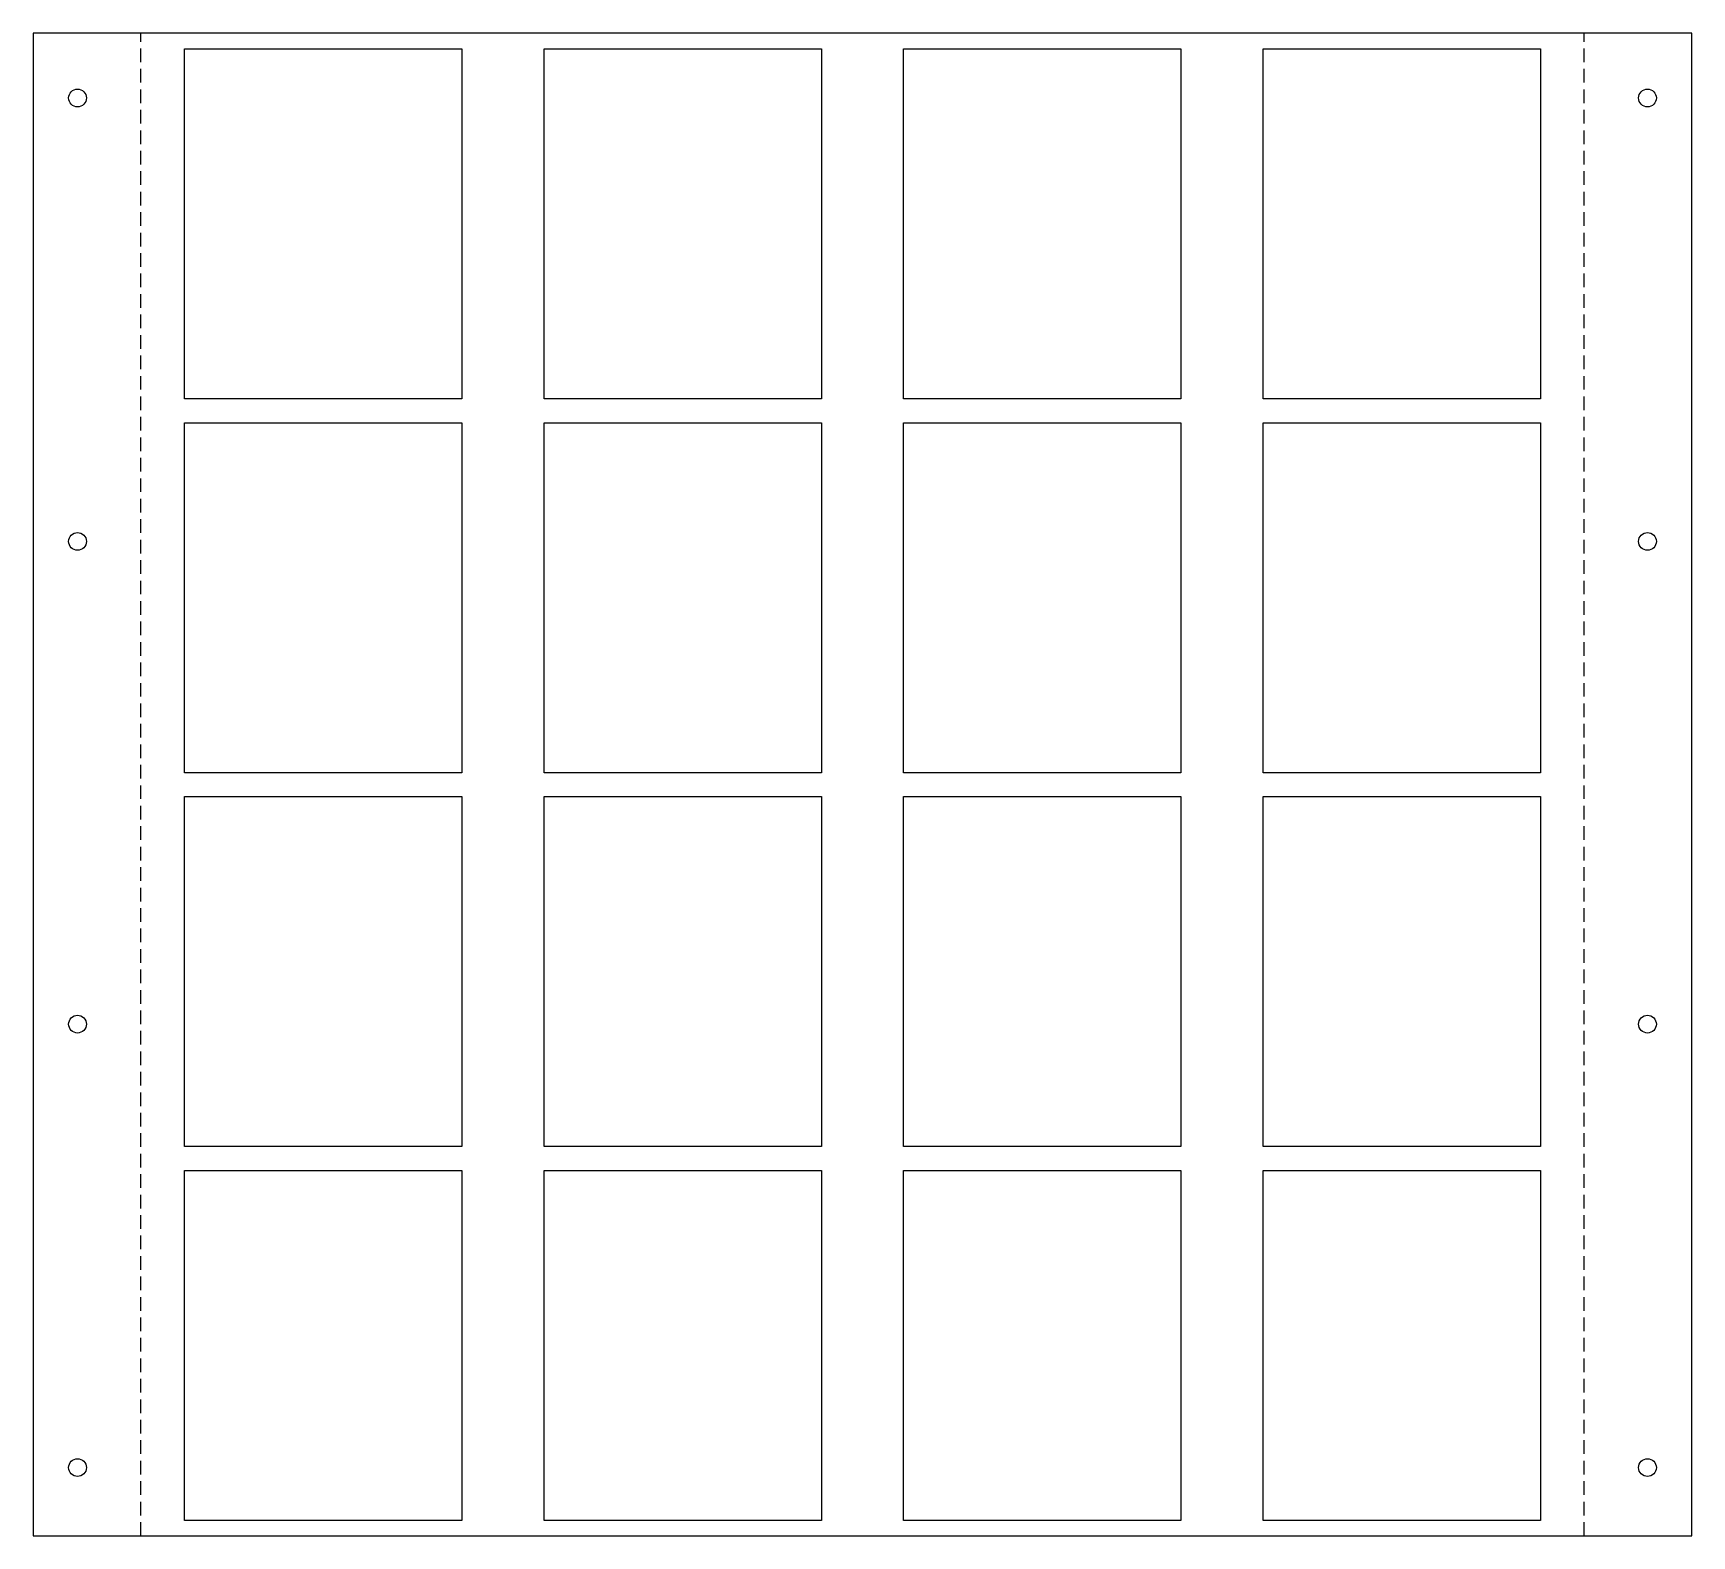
# Model space of a CAD drawing. Header units: millimetres. Extents: x 0 to 486, y 0 to 440.
import ezdxf

# ---------------------------------------------------------------- set-up
doc = ezdxf.new("R2010")
doc.units = ezdxf.units.MM
doc.linetypes.add('DASHED', pattern=[6, 4, -2])
doc.layers.get('0').update_dxf_attribs({"linetype": 'CONTINUOUS'})

msp = doc.modelspace()

# ---------------------------------------------------------------- linework, layer by layer
at = {"linetype": 'CONTINUOUS'}
for p, q in [((30.035, 440.5), (0, 440.5)), ((0, 440.5), (0, 0)), ((33.08291, 440.5), (30.035, 440.5)), ((453.15291, 440.5), (33.08291, 440.5)), ((456.200821, 440.5), (453.15291, 440.5)), ((486.235821, 440.5), (456.200821, 440.5)), ((486.235821, 0), (486.235821, 440.5)), ((44.36791, 435.9), (125.66791, 435.9)), ((44.36791, 333.3), (44.36791, 435.9)), ((125.66791, 435.9), (125.66791, 333.3)), ((149.76791, 435.9), (231.06791, 435.9)), ((149.76791, 333.3), (149.76791, 435.9)), ((231.06791, 435.9), (231.06791, 333.3)), ((255.16791, 435.9), (336.46791, 435.9)), ((255.16791, 333.3), (255.16791, 435.9)), ((336.46791, 435.9), (336.46791, 333.3)), ((360.56791, 435.9), (441.86791, 435.9)), ((360.56791, 333.3), (360.56791, 435.9)), ((441.86791, 435.9), (441.86791, 333.3)), ((125.66791, 333.3), (44.36791, 333.3)), ((231.06791, 333.3), (149.76791, 333.3)), ((336.46791, 333.3), (255.16791, 333.3)), ((441.86791, 333.3), (360.56791, 333.3)), ((44.36791, 326.3), (125.66791, 326.3)), ((44.36791, 223.7), (44.36791, 326.3)), ((125.66791, 326.3), (125.66791, 223.7)), ((149.76791, 326.3), (231.06791, 326.3)), ((149.76791, 223.7), (149.76791, 326.3)), ((231.06791, 326.3), (231.06791, 223.7)), ((255.16791, 326.3), (336.46791, 326.3)), ((255.16791, 223.7), (255.16791, 326.3)), ((336.46791, 326.3), (336.46791, 223.7)), ((360.56791, 326.3), (441.86791, 326.3)), ((360.56791, 223.7), (360.56791, 326.3)), ((441.86791, 326.3), (441.86791, 223.7)), ((125.66791, 223.7), (44.36791, 223.7)), ((231.06791, 223.7), (149.76791, 223.7)), ((336.46791, 223.7), (255.16791, 223.7)), ((441.86791, 223.7), (360.56791, 223.7)), ((44.36791, 216.7), (125.66791, 216.7)), ((44.36791, 114.1), (44.36791, 216.7)), ((125.66791, 216.7), (125.66791, 114.1)), ((149.76791, 216.7), (231.06791, 216.7)), ((149.76791, 114.1), (149.76791, 216.7)), ((231.06791, 216.7), (231.06791, 114.1)), ((255.16791, 216.7), (336.46791, 216.7)), ((255.16791, 114.1), (255.16791, 216.7)), ((336.46791, 216.7), (336.46791, 114.1)), ((360.56791, 216.7), (441.86791, 216.7)), ((360.56791, 114.1), (360.56791, 216.7)), ((441.86791, 216.7), (441.86791, 114.1)), ((125.66791, 114.1), (44.36791, 114.1)), ((231.06791, 114.1), (149.76791, 114.1)), ((336.46791, 114.1), (255.16791, 114.1)), ((441.86791, 114.1), (360.56791, 114.1)), ((44.36791, 107.1), (125.66791, 107.1)), ((44.36791, 4.5), (44.36791, 107.1)), ((125.66791, 107.1), (125.66791, 4.5)), ((149.76791, 107.1), (231.06791, 107.1)), ((149.76791, 4.5), (149.76791, 107.1)), ((231.06791, 107.1), (231.06791, 4.5)), ((255.16791, 107.1), (336.46791, 107.1)), ((255.16791, 4.5), (255.16791, 107.1)), ((336.46791, 107.1), (336.46791, 4.5)), ((360.56791, 107.1), (441.86791, 107.1)), ((360.56791, 4.5), (360.56791, 107.1)), ((441.86791, 107.1), (441.86791, 4.5)), ((0, 0), (30.035, 0)), ((30.035, 0), (33.08291, 0)), ((33.08291, 0), (453.15291, 0)), ((125.66791, 4.5), (44.36791, 4.5)), ((231.06791, 4.5), (149.76791, 4.5)), ((336.46791, 4.5), (255.16791, 4.5)), ((441.86791, 4.5), (360.56791, 4.5)), ((453.15291, 0), (456.200821, 0)), ((456.200821, 0), (486.235821, 0))]:
    msp.add_line(p, q, dxfattribs=at)
at = {"linetype": 'DASHED'}
for p, q in [((31.558955, 0), (31.558955, 440.5)), ((454.676866, 0), (454.676866, 440.5))]:
    msp.add_line(p, q, dxfattribs=at)
at = {"linetype": 'CONTINUOUS'}
for centre in [(13, 421.5), (473.235821, 421.5), (13, 291.5), (473.235821, 291.5), (13, 150), (473.235821, 150), (13, 20), (473.235821, 20)]:
    msp.add_circle(centre, 2.6, dxfattribs=at)

doc.saveas('drawing.dxf')
